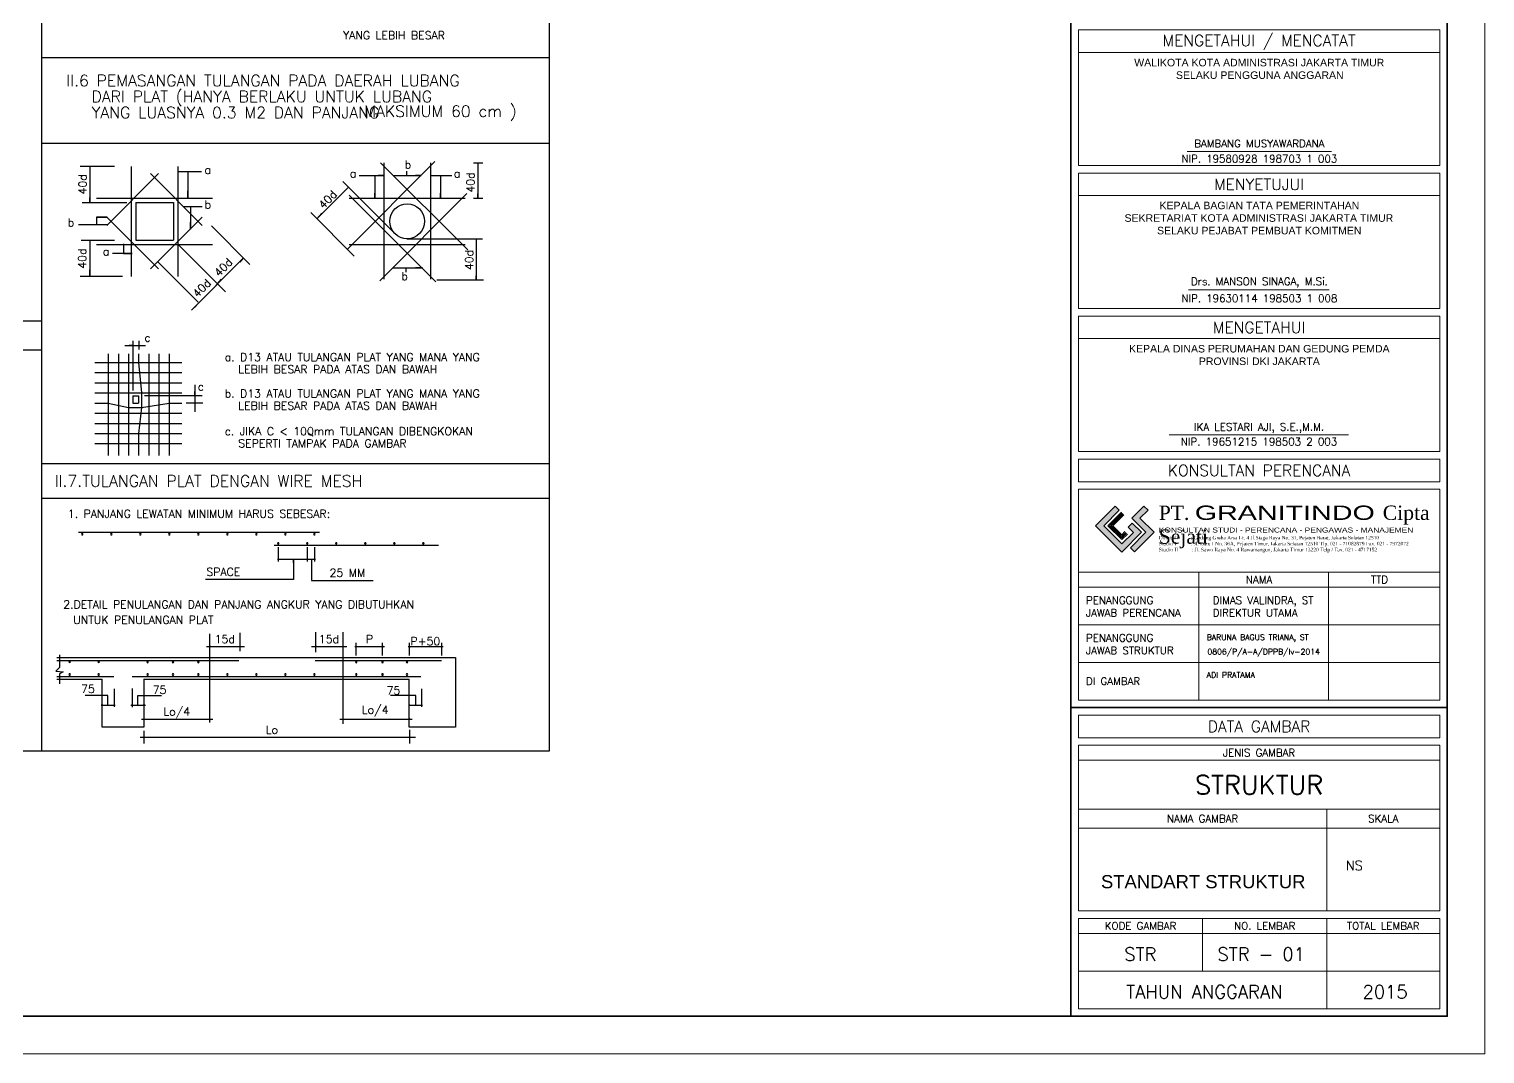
# Model space of a CAD drawing. Header units: inches. Extents: x 266054 to 836293, y -258454 to -102650.
# Drawn here: x 288713 to 308054, y -160905 to -147293 of the extents above; entities that cross this region are included whole.
import ezdxf
from ezdxf.enums import TextEntityAlignment as Align

# ---------------------------------------------------------------- set-up
doc = ezdxf.new("R2010")
doc.units = ezdxf.units.IN
doc.header["$LTSCALE"] = 800
doc.header["$MEASUREMENT"] = 0
for name, color, linetype in [('Garis_01', 4, 'Continuous'), ('Garis_02', 5, 'Continuous'), ('LOGO', 7, 'Continuous')]:
    doc.layers.add(name, color=color, linetype=linetype)
for name, color, linetype, lineweight in [('GRS KOP', 1, 'Continuous', 35), ('kop', 7, 'Continuous', 20), ('teks', 4, 'Continuous', 9)]:
    doc.layers.add(name, color=color, linetype=linetype, lineweight=lineweight)
doc.styles.add('BARU', font='arial.ttf')
doc.styles.get("Standard").update_dxf_attribs({"font": 'romans.shx'})

# ---------------------------------------------------------------- blocks, each defined once
blk = doc.blocks.new('logo granitindo baru')
at = {"layer": 'LOGO'}
for points in [[(1.03, 1.463), (0.916, 1.574), (0.366, 1.024), (1.1, 0.289), (1.652, 0.843), (1.392, 1.098), (1.281, 0.987), (1.423, 0.84), (1.102, 0.519), (0.594, 1.025)], [(1.721, 1.576), (1.381, 1.236), (1.771, 0.842), (1.341, 0.407), (1.454, 0.294), (2.001, 0.844), (1.609, 1.237), (1.835, 1.464)]]:
    blk.add_hatch(color=8, dxfattribs=at).paths.add_polyline_path(points)
at = {"layer": 'Defpoints'}
blk.add_point((9.7, 0), dxfattribs=at)
at = {"layer": 'LOGO'}
blk.add_lwpolyline([(1.03, 1.463), (0.916, 1.574), (0.366, 1.024), (1.1, 0.289), (1.652, 0.843), (1.392, 1.098), (1.281, 0.987), (1.423, 0.84), (1.102, 0.519), (0.594, 1.025), (1.03, 1.463), (0.916, 1.574)], dxfattribs=at)
at = {"layer": 'LOGO', "lineweight": 13}
for points in [[(1.089, 1.403), (0.713, 1.026), (1.101, 0.638), (1.258, 0.794)], [(1.112, 1.38), (0.759, 1.026), (1.101, 0.683), (1.235, 0.817)], [(1.134, 1.357), (0.803, 1.026), (1.101, 0.728), (1.213, 0.839)], [(1.157, 1.334), (0.85, 1.026), (1.101, 0.775), (1.189, 0.863)]]:
    blk.add_lwpolyline(points, dxfattribs=at)
at = {"layer": 'LOGO', "lineweight": 0}
blk.add_lwpolyline([(1.721, 1.576), (1.381, 1.236), (1.771, 0.842), (1.341, 0.407), (1.454, 0.294), (2.001, 0.844), (1.609, 1.237), (1.835, 1.464), (1.721, 1.576)], dxfattribs=at)
at = {"layer": 'LOGO', "insert": (2.134, 1.589), "char_height": 0.4, "width": 7.66452, "attachment_point": 1}
blk.add_mtext('{\\fTimes New Roman|b0|i0|c0|p18;PT. \\fCityBlueprint|b0|i0|c2|p2;\\W1.5;GRANITINDO \\fTimes New Roman|b0|i0|c0|p18;\\W1;Cipta Sejati}', dxfattribs=at)
at = {"layer": 'LOGO', "insert": (2.134, 0.975), "char_height": 0.1, "attachment_point": 1}
blk.add_mtext_dynamic_manual_height_columns('{\\f@Arial Unicode MS|b0|i0|c0|p34;\\H1.4x;\\W1.2;KONSULTAN STUDI - PERENCANA - PENGAWAS - MANAJEMEN\\fTimes New Roman|b0|i0|c0|p18;\\P\\pt0.9;\\H0.71429x;\\W1;Domisili ^I: Gedung Graha Arsa Lt. 4 Jl.Siaga Raya No. 31, Pejaten Barat, Jakarta Selatan 12510\\PStudio I ^I: Jl. Batu I No. 36A, Pejaten Timur, Jakarta Selatan 12510 Tlp. 021 - 71082879 Fax. 021 - 7972072\\PStudio II          : Jl. Sawo Raya No. 4 Rawamangun, Jakarta Timur 13220 Telp / Fax. 021 - 4717152}', width=9.56937, gutter_width=0, heights=[1.67], dxfattribs=at)
blk = doc.blocks.new('kop')
at = {"layer": 'GRS KOP'}
for p, q in [((73, 1), (73, 54)), ((83, 1), (83, 54)), ((73, 9.2), (83, 9.2))]:
    blk.add_line(p, q, dxfattribs=at)
blk.add_lwpolyline([(1, 54), (83, 54), (83, 1), (1, 1)], close=True, dxfattribs=at)
at = {"layer": 'kop', "color": 7}
for p in [(84, 55), (84, 55), (0, 0)]:
    blk.add_line(p, (84, 0), dxfattribs=at)
at = {"layer": 'kop'}
for p, q in [((73.2, 23.6), (73.2, 27.2)), ((82.8, 27.2), (73.2, 27.2)), ((82.8, 23.6), (82.8, 27.2)), ((82.8, 26.6), (73.2, 26.6)), ((82.8, 23.6), (73.2, 23.6)), ((76.089, 23.976), (79.928, 23.976)), ((73.2, 19.8), (73.2, 23.4)), ((82.8, 23.4), (73.2, 23.4)), ((82.8, 19.8), (82.8, 23.4)), ((82.8, 22.8), (73.2, 22.8)), ((76.127, 20.296), (79.863, 20.296)), ((82.8, 19.8), (73.2, 19.8)), ((73.2, 16), (73.2, 19.6)), ((82.8, 19.6), (73.2, 19.6)), ((82.8, 16), (82.8, 19.6)), ((82.8, 19), (73.2, 19)), ((82.8, 16), (73.2, 16)), ((73.2, 9.4), (73.2, 15)), ((82.8, 15), (73.2, 15)), ((82.8, 9.4), (82.8, 15)), ((82.8, 12.8), (73.2, 12.8)), ((76.4, 9.4), (76.4, 12.8)), ((79.842, 9.4), (79.842, 12.8)), ((82.8, 12.4), (73.2, 12.4)), ((73.2, 12.4), (73.2, 11.4)), ((82.8, 11.4), (73.2, 11.4)), ((82.8, 10.4), (73.2, 10.4)), ((82.8, 9.4), (73.2, 9.4)), ((73.2, 7.8), (82.8, 7.8)), ((73.2, 6.5), (82.8, 6.5)), ((79.8, 3.8), (79.8, 6.5)), ((73.2, 6), (82.8, 6)), ((76.5, 2.2), (76.5, 3.6)), ((79.8, 1.2), (79.8, 3.6)), ((73.2, 3.2), (82.8, 3.2)), ((73.2, 2.2), (82.8, 2.2))]:
    blk.add_line(p, q, dxfattribs=at)
blk.add_lwpolyline([(75.615, 16.449), (80.377, 16.449)], dxfattribs=at)
for points in [[(73.2, 15.2), (82.8, 15.2), (82.8, 15.8), (73.2, 15.8)], [(73.2, 8.4), (82.8, 8.4), (82.8, 9), (73.2, 9)], [(73.2, 3.8), (82.8, 3.8), (82.8, 8.2), (73.2, 8.2)], [(73.2, 1.2), (82.8, 1.2), (82.8, 3.6), (73.2, 3.6)]]:
    blk.add_lwpolyline(points, close=True, dxfattribs=at)
at = {"xscale": 0.9500000000000454, "yscale": 0.9500000000000454, "zscale": 0.9500000000000454}
blk.add_blockref('logo granitindo baru', (73.307, 13.056), dxfattribs=at)
at = {"layer": 'kop'}
for s, height, p in [('MENGETAHUI / MENCATAT', 0.3, (78, 26.9)), ('BAMBANG MUSYAWARDANA', 0.19926, (78.007, 24.183)), ('NIP. 19580928 198703 1 003', 0.19926, (78.007, 23.78)), ('MENYETUJUI', 0.3, (78, 23.1)), ('Drs. MANSON SINAGA, M.Si.', 0.19926, (78.009, 20.496)), ('NIP. 19630114 198503 1 008', 0.19926, (78.009, 20.071)), ('MENGETAHUI', 0.3, (78, 19.3)), ('IKA LESTARI AJI, S.E.,M.M.', 0.2, (77.999, 16.625)), ('NIP. 19651215 198503 2 003', 0.2, (77.999, 16.264)), ('KONSULTAN PERENCANA', 0.3, (78, 15.5)), ('NAMA', 0.2, (78, 12.6)), ('TTD', 0.2, (81.2, 12.6)), ('DATA GAMBAR', 0.3, (78, 8.7)), ('JENIS GAMBAR', 0.2, (78, 8)), ('STRUKTUR', 0.5, (78, 7.146)), ('NAMA GAMBAR', 0.2, (76.5, 6.25)), ('SKALA', 0.2, (81.3, 6.25)), ('KODE GAMBAR', 0.2, (74.85, 3.4)), ('NO. LEMBAR', 0.2, (78.15, 3.4)), ('TOTAL LEMBAR', 0.2, (81.3, 3.4)), ('STR', 0.35, (74.844, 2.65)), ('TAHUN ANGGARAN', 0.35, (76.545, 1.65)), ('2015', 0.35, (81.349, 1.65))]:
    blk.add_text(s, height=height, dxfattribs=at).set_placement(p, align=Align.MIDDLE)
blk.add_text('0806/P/A-A/DPPB/Iv-2014', height=0.15, dxfattribs=at).set_placement((78.122, 10.609), align=Align.CENTER)
at = {"layer": 'kop', "char_height": 0.2, "attachment_point": 1, "style": 'BARU'}
for s, width, insert in [('\\pi0.65609;WALIKOTA KOTA ADMINISTRASI JAKARTA TIMUR\\P\\pi1.7645;SELAKU PENGGUNA ANGGARAN', 7.94943, (74.027, 26.434)), ('\\pi1.5072;KEPALA BAGIAN TATA PEMERINTAHAN\\P\\pi0.57794;SEKRETARIAT KOTA ADMINISTRASI JAKARTA TIMUR\\P\\pi1.4412;SELAKU PEJABAT PEMBUAT KOMITMEN', 8.28085, (73.847, 22.638)), ('\\pi0.5226;KEPALA DINAS PERUMAHAN DAN GEDUNG PEMDA \\P\\pi2.3784;PROVINSI DKI JAKARTA', 7.94943, (74.022, 18.833))]:
    blk.add_mtext_dynamic_manual_height_columns(s, width=width, gutter_width=1.5, heights=[0], dxfattribs=dict(at, insert=insert))
at = {"layer": 'kop', "attachment_point": 1}
for s, insert, char_height, width in [('PENANGGUNG\\PJAWAB PERENCANA', (73.4, 12.15), 0.2, 8.33062), ('DIMAS VALINDRA, ST\\PDIREKTUR UTAMA', (76.77, 12.15), 0.2, 8.16499), ('PENANGGUNG\\PJAWAB STRUKTUR', (73.4, 11.15), 0.2, 8.79211), ('BARUNA BAGUS TRIANA, ST', (76.609, 11.143), 0.15, 4.04264), ('ADI PRATAMA', (76.609, 10.143), 0.15, 4.04264), ('DI GAMBAR', (73.4, 10), 0.2, 7.59768)]:
    blk.add_mtext(s, dxfattribs=dict(at, insert=insert, char_height=char_height, width=width))
at = {"layer": 'kop', "style": 'BARU', "flags": 4}
for p, height in [((73.8, 5.4), 0.35), ((80.303, 5.382), 0.25), ((73.8, 4.9), 0.35), ((80.303, 4.882), 0.25), ((73.8, 4.4), 0.35), ((80.303, 4.382), 0.25)]:
    blk.add_attdef('-', p, '', height=height, dxfattribs=at)
at = {"layer": 'kop', "flags": 4}
for tag, p in [('AR-00', (78.057, 2.648)), ('00', (81.238, 2.647))]:
    blk.add_attdef(tag, text='', height=0.35, dxfattribs=at).set_placement(p, align=Align.MIDDLE)

msp = doc.modelspace()

# ---------------------------------------------------------------- linework, layer by layer
for p, q in [((295625.2, -156879.6), (295625.2, -136824.6)), ((288875.9, -137595.9), (288875.9, -156879.6)), ((295625.2, -147675.8), (288875.9, -147675.8)), ((295625.2, -148810.6), (288875.9, -148810.6)), ((288875.9, -151171.7), (275377.3, -151171.7)), ((288875.9, -151557.3), (282126.6, -151557.3)), ((295625.2, -153066.3), (288875.9, -153066.3)), ((295625.2, -153529.1), (288875.9, -153529.1)), ((268628, -156879.6), (295625.2, -156879.6))]:
    msp.add_line(p, q)
at = {"color": 8}
for p, q in [((289390.7, -149112.1), (289850, -149112.1)), ((289521.4, -149112.1), (289521.4, -149593.5)), ((289521.4, -149112.1), (289521.4, -149199.2)), ((294617.6, -149067.9), (294741.7, -149067.9)), ((294676.2, -149067.9), (294676.2, -149537)), ((294676.2, -149067.9), (294676.2, -149165.3)), ((290691.5, -149182.4), (291002.3, -149182.4)), ((290691.5, -149182.4), (290782.5, -149182.4)), ((290822.1, -149182.4), (290822.1, -149533.1)), ((293097.9, -149236.9), (293428.1, -149236.9)), ((293306.8, -149236.9), (293306.8, -149537)), ((293428.1, -149236.9), (293352.5, -149236.9)), ((293552.2, -149236.9), (293921.1, -149236.9)), ((293552.2, -149236.9), (293639.5, -149236.9)), ((293730.8, -149236.9), (293730.8, -149178.3)), ((293921.1, -149236.9), (293848, -149236.9)), ((294045.2, -149236.9), (294330.4, -149236.9)), ((294045.2, -149236.9), (294129, -149236.9)), ((294180.9, -149236.9), (294180.9, -149537)), ((290822.1, -149533.1), (290822.1, -149439.9)), ((292536.9, -149812.4), (292956.6, -149392.7)), ((293577.3, -150013.3), (292881, -149317.1)), ((292956.6, -149392.7), (292888.8, -149459.4)), ((293306.8, -149537), (293306.8, -149472.3)), ((294180.9, -149537), (294180.7, -149472.3)), ((294676.2, -149537), (294676.5, -149482.4)), ((289419.4, -149594.5), (290010.4, -149594.5)), ((289521.4, -149593.5), (289521.4, -149528.1)), ((290767.7, -149650.9), (291011.2, -149650.9)), ((290767.7, -149650.9), (290834, -149650.9)), ((290857.8, -149650.9), (290857.8, -149948.1)), ((294617.6, -149537), (294741.7, -149537)), ((289748.1, -149790.6), (289609.5, -149790.6)), ((289609.5, -149790.6), (289755, -149790.6)), ((289609.5, -149790.6), (289609.5, -149892.6)), ((289746.8, -149791), (289674.8, -149791)), ((290857.8, -149948.1), (290857.8, -149856)), ((293032.2, -150307.7), (292454.6, -149730.1)), ((292536.9, -149812.4), (292601.8, -149739.7)), ((289755, -149892.6), (289369, -149892.6)), ((289755, -149892.6), (289674.8, -149892.6)), ((291136.7, -149907.9), (291648, -150419.3)), ((293731.2, -150076.9), (294735.7, -150076.9)), ((294651.9, -150076.9), (294651.9, -150624.1)), ((294651.9, -150076.9), (294651.9, -150157.1)), ((289405.6, -150096.7), (289850, -150096.7)), ((289521.4, -150096.7), (289521.4, -150578.1)), ((289521.4, -150096.7), (289521.4, -150176.9)), ((290082.7, -150272), (289820.3, -150272)), ((289966.9, -150147.2), (289966.9, -150272)), ((289966.9, -150147.2), (289966.9, -150205.7)), ((289966.9, -150272), (290082.7, -150272)), ((290082.7, -150272), (290010.4, -150272)), ((290695.4, -150155.1), (291322, -150782.2)), ((290420.3, -150377.6), (290960.7, -150917.9)), ((291558.3, -150336.4), (290870.7, -151024)), ((291558.3, -150336.4), (291511.1, -150387.9)), ((293542.3, -150464.1), (293939.4, -150464.1)), ((293542.3, -150464.1), (293639.5, -150464.1)), ((293717.9, -150464.1), (293717.9, -150522.7)), ((293939.4, -150464.1), (293848, -150464.1)), ((289952, -150578.1), (289390.7, -150578.1)), ((289521.4, -150578.1), (289521.4, -150489.9)), ((291217.4, -150677.4), (291270.6, -150614.8)), ((294129, -150624.1), (294748.6, -150624.1)), ((294651.9, -150624.1), (294651.9, -150568.4)), ((291217.4, -150677.4), (291168.6, -150730.7)), ((290870.7, -151024), (290936, -150964.4)), ((290095.7, -152093.6), (290095.7, -151435.6)), ((290173.3, -151435.6), (290173.3, -151549.5)), ((289763.9, -151605.5), (289763.9, -152958.6)), ((289898.9, -151605.5), (289898.9, -152958.6)), ((289986.3, -151495.1), (290259.4, -151495.1)), ((290033.9, -151605.5), (290033.9, -152958.6)), ((290095.7, -151495.1), (290040.5, -151495.1)), ((290168.9, -151605.5), (290168.9, -151719.4)), ((290173.3, -151495.1), (290227.6, -151495.1)), ((290303.9, -151605.5), (290303.9, -152958.6)), ((290438.8, -151605.5), (290438.8, -152958.6)), ((290573.8, -151605.5), (290573.8, -152958.6)), ((289584.7, -151719.4), (290741.7, -151719.4)), ((290168.9, -151719.4), (290207.4, -152124.3)), ((289584.7, -151854.3), (290741.7, -151854.3)), ((289584.7, -151989.3), (290741.7, -151989.3)), ((290917, -152016.9), (290917, -152375.6)), ((289584.7, -152124.3), (290741.7, -152124.3)), ((290091.7, -152162.9), (290168.9, -152162.9)), ((290091.7, -152162.9), (290091.7, -152259.3)), ((290168.9, -152162.9), (290168.9, -152259.3)), ((290207.4, -152124.3), (290207.4, -152317.1)), ((290246.5, -152159.2), (291013.5, -152159.2)), ((290917, -152159.2), (290917, -152105.7)), ((289584.7, -152259.3), (289763.9, -152259.3)), ((289584.7, -152394.3), (290741.7, -152394.3)), ((289763.9, -152259.3), (290033.9, -152317.1)), ((290033.9, -152317.1), (290207.4, -152317.1)), ((290091.7, -152259.3), (290168.9, -152259.3)), ((290207.4, -152317.1), (290168.9, -152664.3)), ((290207.4, -152317.1), (290573.8, -152259.3)), ((290573.8, -152259.3), (290741.7, -152259.3)), ((290801.5, -152255.8), (291021.3, -152255.8)), ((290917, -152255.8), (290917, -152302.3)), ((289584.7, -152529.3), (290741.7, -152529.3)), ((289584.7, -152664.3), (290741.7, -152664.3)), ((290168.9, -152664.3), (290168.9, -152958.6)), ((289584.7, -152799.2), (290741.7, -152799.2)), ((292011.6, -154333.6), (292519.6, -154333.6)), ((292023, -154173.8), (292023, -154364.6)), ((292221.9, -154335.9), (292221.9, -154382.4)), ((292224, -154338.6), (292224, -154603.5)), ((292408.7, -154173.8), (292408.7, -154364.6)), ((292464.3, -154333), (292464.3, -154379.6)), ((292464.7, -154338.6), (292464.7, -154615.6)), ((292505.1, -154173.8), (292505.1, -154364.6)), ((292224, -154603.5), (291056.4, -154603.5)), ((292464.7, -154615.6), (293283.3, -154615.6)), ((292524.9, -155567.1), (292524.9, -155302.1)), ((292886, -156519.2), (292886, -155302.1)), ((291068.4, -155494.8), (291574, -155494.8)), ((291116.6, -155506.9), (291116.6, -155326.2)), ((291513.8, -155314.2), (291513.8, -155555)), ((292464.7, -155494.8), (292934.2, -155494.8)), ((293040.2, -155495.2), (293434.7, -155495.2)), ((293057.4, -155611.9), (293057.4, -155443.8)), ((293410.6, -155611.9), (293410.6, -155443.8)), ((293749.3, -155494.4), (294216, -155494.4)), ((293766.5, -155614.7), (293766.5, -155445.8)), ((294195.9, -155614.7), (294195.9, -155445.8)), ((291116.6, -156502.2), (291116.6, -155506.9)), ((289843.1, -156054.4), (289843.1, -156295.7)), ((290084.1, -156051.4), (290084.1, -156298.7)), ((293925.4, -156054.4), (293925.4, -156295.7)), ((289760, -156146.4), (289459.1, -156146.4)), ((289672.3, -156271.2), (289858.4, -156271.2)), ((289760, -156266.9), (289760, -156146.4)), ((289760.4, -156271.3), (289760.4, -156217.8)), ((290065.8, -156271.2), (290258, -156271.2)), ((290156.2, -156271.3), (290156.2, -156217.8)), ((290157.2, -156266.9), (290157.2, -156146.4)), ((290157.2, -156146.4), (290470.2, -156146.4)), ((293852.6, -156146.4), (293515.5, -156146.4)), ((293754.6, -156271.2), (293940.7, -156271.2)), ((293850.1, -156266.3), (293850.1, -156212.9)), ((293852.6, -156266.9), (293852.6, -156146.4)), ((290205.4, -156459.6), (291156.3, -156459.6)), ((292841.5, -156459.6), (293804.4, -156459.6)), ((290237.4, -156612.8), (290237.4, -156781.4)), ((293766.7, -156599.6), (293766.7, -156780.3)), ((290189.7, -156699.3), (293849, -156699.3))]:
    msp.add_line(p, q, dxfattribs=at)
at = {"color": 4}
for p, q in [((289082.3, -155639.4), (294378.6, -155639.4)), ((289118.4, -155603.2), (289118.4, -155771.8)), ((294378.6, -155639.4), (294378.6, -156566.8)), ((289118.4, -155771.8), (289070.3, -155820)), ((289070.3, -155820), (289166.6, -155832.1)), ((289166.6, -155832.1), (289118.4, -155856.2)), ((289118.4, -155856.2), (289118.4, -155988.6)), ((289082.3, -155928.6), (289684.2, -155928.6)), ((289684.2, -156566.8), (289684.2, -155928.6)), ((290237.9, -155928.6), (290237.9, -156566.8)), ((290237.9, -155928.6), (293764.7, -155928.6)), ((293764.7, -156566.8), (293764.7, -155928.6)), ((290237.9, -156566.8), (289684.2, -156566.8)), ((294378.6, -156566.8), (293764.7, -156566.8))]:
    msp.add_line(p, q, dxfattribs=at)
at = {"color": 8}
for centre, start, end in [((292023, -154333.6), 0, 180), ((292023, -154333.6), 180, 0), ((292410.5, -154333.6), 0, 180), ((292410.5, -154333.6), 180, 0), ((292506.5, -154332), 0, 180), ((292506.5, -154332), 180, 0), ((291116.6, -155494.8), 0, 180), ((291116.6, -155494.8), 180, 0), ((291513.8, -155494.8), 0, 180), ((291513.8, -155494.8), 180, 0), ((292524.9, -155494.8), 0, 180), ((292524.9, -155494.8), 180, 0), ((292886, -155494.8), 0, 180), ((292886, -155494.8), 180, 0), ((293057.4, -155495.2), 0, 180), ((293057.4, -155495.2), 180, 0), ((293414.1, -155495.2), 0, 180), ((293414.1, -155495.2), 180, 0), ((293769.4, -155497.3), 0, 180), ((293769.4, -155497.3), 180, 0), ((294195.9, -155494.4), 0, 180), ((294195.9, -155494.4), 180, 0), ((289681.4, -156268.2), 0, 180), ((289681.4, -156268.2), 180, 0), ((289846.2, -156271.2), 0, 180), ((289846.2, -156271.2), 180, 0), ((290081.1, -156268.2), 0, 180), ((290081.1, -156268.2), 180, 0), ((290239.7, -156268.2), 0, 180), ((290239.7, -156268.2), 180, 0), ((293763.7, -156268.2), 0, 180), ((293763.7, -156268.2), 180, 0), ((293928.5, -156271.2), 0, 180), ((293928.5, -156271.2), 180, 0), ((290239, -156461.6), 0, 180), ((290239, -156461.6), 180, 0), ((291116.5, -156461.6), 0, 180), ((291116.5, -156461.6), 180, 0), ((292885.8, -156457.5), 0, 180), ((292885.8, -156457.5), 180, 0), ((293767.2, -156457.5), 0, 180), ((293767.2, -156457.5), 180, 0), ((290236.7, -156697.8), 0, 180), ((290236.7, -156697.8), 180, 0), ((293767.2, -156697.6), 0, 180), ((293767.2, -156697.6), 180, 0)]:
    msp.add_arc(centre, 4.82, start, end, dxfattribs=at)
at = {"layer": 'Garis_01', "linetype": 'Continuous', "ltscale": 0.015}
for p, q in [((290129.2, -149594.9), (290129.2, -150096.2)), ((290129.2, -149594.9), (290630.5, -149594.9)), ((290630.5, -149594.9), (290630.5, -150096.2)), ((290129.2, -150096.2), (290630.5, -150096.2))]:
    msp.add_line(p, q, dxfattribs=at)
msp.add_circle((293736.6, -149845.6), 231.4, dxfattribs=at)
at = {"layer": 'Garis_02', "linetype": 'Continuous', "ltscale": 0.015}
for p, q in [((290071.3, -149116), (290071.3, -150581.1)), ((290688.4, -149116), (290688.4, -150581.1)), ((292947.2, -150210.8), (294104.8, -149053.1)), ((293382.9, -149067.5), (294542.3, -150226.9)), ((293428.1, -149067.5), (293428.1, -150613.7)), ((294045.2, -149067.5), (294045.2, -150613.7)), ((289746.8, -149900.1), (290434.4, -149212.5)), ((290325.3, -149212.5), (291012.9, -149900.1)), ((294118, -150651.2), (292967.3, -149500.4)), ((294529.1, -149477.4), (293371.4, -150635)), ((289608.5, -149537), (291151.2, -149537)), ((292965.3, -149537), (294508, -149537)), ((290434.4, -150478.6), (289746.8, -149791)), ((291012.9, -149791), (290325.3, -150478.6)), ((289608.5, -150154.1), (291151.2, -150154.1)), ((292965.3, -150154.1), (294508, -150154.1)), ((289367.7, -153973.9), (292573.1, -153973.9)), ((291971.2, -154145.8), (294153.5, -154145.8)), ((289082.3, -155677.9), (291501.8, -155677.9)), ((292512.9, -155677.9), (294192.6, -155677.9)), ((289082.3, -155890), (289838.5, -155890)), ((290083.6, -155890), (293919, -155890))]:
    msp.add_line(p, q, dxfattribs=at)
for centre, start, end in [((289419.4, -154001.3), 0, 180), ((289419.4, -154001.3), 180, 0), ((289805, -154001.3), 0, 180), ((289805, -154001.3), 180, 0), ((290190.7, -154001.3), 0, 180), ((290190.7, -154001.3), 180, 0), ((290576.4, -154001.3), 0, 180), ((290576.4, -154001.3), 180, 0), ((290962.1, -154001.3), 0, 180), ((290962.1, -154001.3), 180, 0), ((291347.7, -154001.3), 0, 180), ((291347.7, -154001.3), 180, 0), ((291733.4, -154001.3), 0, 180), ((291733.4, -154001.3), 180, 0), ((292022.7, -154124.4), 0, 180), ((292022.7, -154124.4), 180, 0), ((292119.1, -154001.3), 0, 180), ((292119.1, -154001.3), 180, 0), ((292408.4, -154124.4), 0, 180), ((292408.4, -154124.4), 180, 0), ((292504.8, -154001.3), 0, 180), ((292504.8, -154001.3), 180, 0), ((292794, -154124.4), 0, 180), ((292794, -154124.4), 180, 0), ((293179.7, -154124.4), 0, 180), ((293179.7, -154124.4), 180, 0), ((293565.4, -154124.4), 0, 180), ((293565.4, -154124.4), 180, 0), ((293951.1, -154124.4), 0, 180), ((293951.1, -154124.4), 180, 0), ((289251.8, -155696.2), 0, 180), ((289637.5, -155696.2), 0, 180), ((290287.5, -155699.2), 0, 180), ((290625, -155699.2), 0, 180), ((290962.1, -155699.2), 0, 180), ((293059, -155699.2), 0, 180), ((293408.5, -155699.2), 0, 180), ((293734, -155699.2), 0, 180), ((289251.8, -155696.2), 180, 0), ((289251.8, -155865.5), 0, 180), ((289251.8, -155865.5), 180, 0), ((289637.5, -155696.2), 180, 0), ((289637.5, -155865.5), 0, 180), ((289637.5, -155865.5), 180, 0), ((290287.5, -155699.2), 180, 0), ((290287.5, -155865.5), 0, 180), ((290287.5, -155865.5), 180, 0), ((290625, -155699.2), 180, 0), ((290625, -155865.5), 0, 180), ((290625, -155865.5), 180, 0), ((290962.1, -155699.2), 180, 0), ((290962.1, -155865.5), 0, 180), ((290962.1, -155865.5), 180, 0), ((291347.7, -155865.5), 0, 180), ((291347.7, -155865.5), 180, 0), ((291733.4, -155865.5), 0, 180), ((291733.4, -155865.5), 180, 0), ((292119.1, -155865.5), 0, 180), ((292119.1, -155865.5), 180, 0), ((292504.8, -155865.5), 0, 180), ((292504.8, -155865.5), 180, 0), ((293059, -155699.2), 180, 0), ((293059, -155865.5), 0, 180), ((293059, -155865.5), 180, 0), ((293408.5, -155699.2), 180, 0), ((293408.5, -155865.5), 0, 180), ((293408.5, -155865.5), 180, 0), ((293734, -155699.2), 180, 0), ((293734, -155865.5), 0, 180), ((293734, -155865.5), 180, 0)]:
    msp.add_arc(centre, 9.64, start, end, dxfattribs=at)
at = {"layer": 'teks', "ltscale": 0.5}
msp.add_line((292416.9, -152656.2), (292486.7, -152700), dxfattribs=at)

# ---------------------------------------------------------------- block references
at = {"layer": 'kop'}
ref = msp.add_blockref('kop', (266054.4, -160904.6), dxfattribs=dict(at, xscale=500, yscale=500, zscale=500))
ref.add_attrib('-', 'STANDART STRUKTUR', (302954.4, -158704.6), dxfattribs={"height": 175, "style": 'BARU', "flags": 4})
ref.add_attrib('-', 'NS', (306206.1, -158463.8), dxfattribs={"height": 125, "flags": 4})
ref.add_attrib('AR-00', 'STR - 01', dxfattribs={"height": 174.99, "flags": 4}).set_placement((305082.9, -159580.8), align=Align.MIDDLE)

# ---------------------------------------------------------------- texts
at = {"layer": 'teks', "ltscale": 0.5}
for s, height, p in [('YANG LEBIH BESAR', 106.312, (292884.1, -147428.2)), ('II.6 PEMASANGAN TULANGAN PADA DAERAH LUBANG ', 151.875, (289207.2, -148052.9)), ('     DARI PLAT (HANYA BERLAKU UNTUK LUBANG', 151.875, (288977.5, -148265)), ('     YANG LUASNYA 0.3 M2 DAN PANJANG', 151.875, (288977.5, -148477.1)), ('     MAKSIMUM 60 cm )', 151.875, (292601, -148459.4)), ('b', 106.3, (293705, -149145.5)), ('a', 106.3, (291044.6, -149215.3)), ('a', 106.3, (292975, -149263.6)), ('a', 106.3, (294357.3, -149263.6)), ('b', 106.3, (291044.6, -149675.9)), ('b', 106.3, (289227, -149914.7)), ('a', 106.3, (289693.2, -150299.4)), ('b', 106.3, (293659.3, -150627.1)), ('c', 106.3, (290245.7, -151445.1)), ('a. D13 ATAU TULANGAN PLAT YANG MANA YANG', 106.312, (291311.4, -151703)), ('   LEBIH BESAR PADA ATAS DAN BAWAH', 106.312, (291254.5, -151864.2)), ('c', 106.3, (290954.1, -152093.6)), ('b. D13 ATAU TULANGAN PLAT YANG MANA YANG', 106.312, (291311.4, -152186.8)), ('   LEBIH BESAR PADA ATAS DAN BAWAH', 106.312, (291254.5, -152348)), ('c. JIKA C < 100mm TULANGAN DIBENGKOKAN', 106.312, (291311.4, -152687)), ('   SEPERTI TAMPAK PADA GAMBAR', 106.312, (291254.5, -152848.2)), ('II.7.TULANGAN PLAT DENGAN WIRE MESH', 151.875, (289054.1, -153371)), ('1. PANJANG LEWATAN MINIMUM HARUS SEBESAR:', 106.312, (289227, -153783.4)), ('SPACE', 106.31, (291068.4, -154555.4)), ('25 MM', 106.31, (292705.5, -154567.4)), ('2.DETAIL PENULANGAN DAN PANJANG ANGKUR YANG DIBUTUHKAN', 106.312, (289166.8, -154987.8)), ('UNTUK PENULANGAN PLAT', 106.312, (289299.2, -155192.6))]:
    msp.add_text(s, height=height, dxfattribs=at).set_placement(p)
for rotation, p in [(90, (289424.4, -149355)), (45.5932, (292680.3, -149556.8)), (90, (294559.9, -150359.7))]:
    msp.add_text('40d', height=106.31, rotation=rotation, dxfattribs=at).set_placement(p, align=Align.MIDDLE)
for rotation, p in [(90, (294630.5, -149465.4)), (90, (289471.8, -150475.3)), (45.5932, (291237.6, -150590.9)), (45.5932, (290950.8, -150868))]:
    msp.add_text('40d', height=106.31, rotation=rotation, dxfattribs=at).set_placement(p)
for s, height, p in [('15d', 106.31, (291312.8, -155447.8)), ('15d', 106.31, (292697, -155447.8)), ('P', 106.3, (293236.1, -155447.8)), ('P+50', 106.31, (293978.2, -155476.8)), ('75', 106.31, (289495.2, -156110.3)), ('75', 106.31, (290446.1, -156122.3)), ('75', 106.31, (293554.5, -156129.7)), ('Lo/4', 106.31, (293310.9, -156387.3)), ('Lo/4', 106.31, (290674.8, -156411.4)), ('Lo', 106.31, (291938.7, -156652.3))]:
    msp.add_text(s, height=height, dxfattribs=at).set_placement(p, align=Align.CENTER)

doc.saveas('drawing.dxf')
